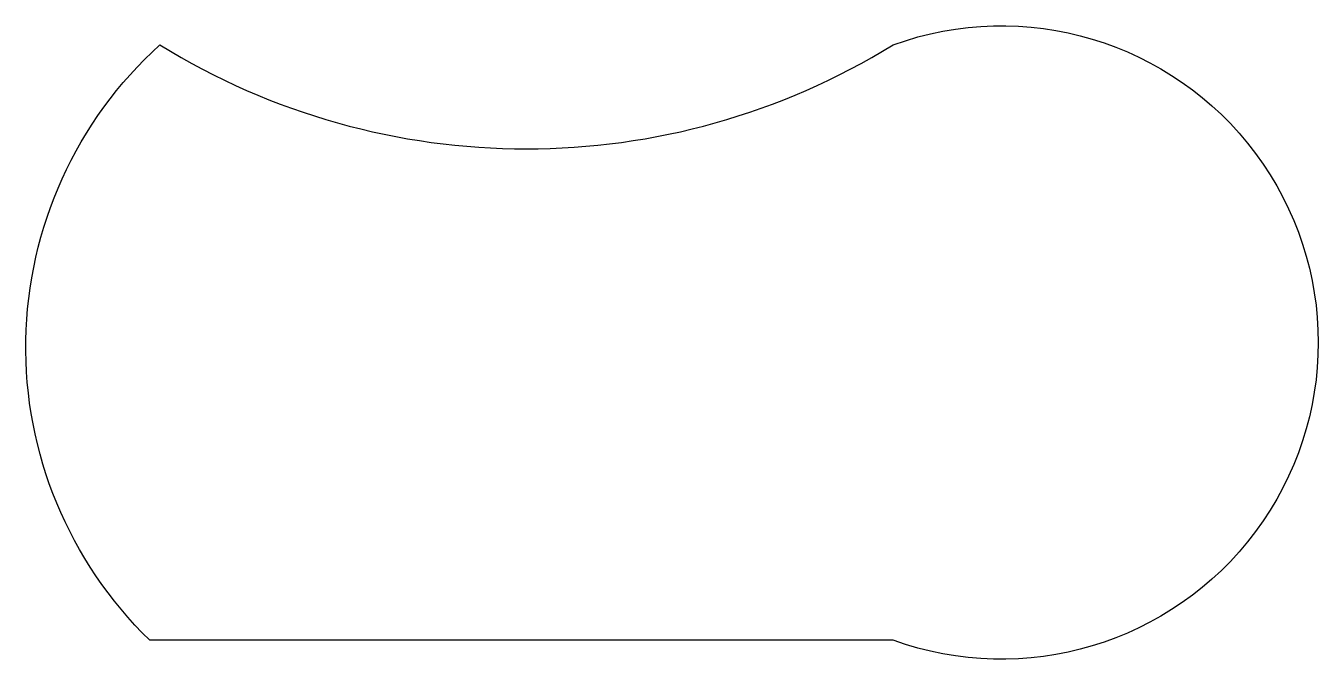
# Model space of a CAD drawing. Header units: millimetres. Extents: x 464 to 1737, y 423 to 1047.
import ezdxf

# ---------------------------------------------------------------- set-up
doc = ezdxf.new("R2010")
doc.units = ezdxf.units.MM

msp = doc.modelspace()

# ---------------------------------------------------------------- linework, layer by layer
msp.add_lwpolyline([(595.6, 1028.7, 0.28372), (1318.2, 1028.7, -1.428075), (1318.2, 441.8), (585.7, 441.8, -0.432817), (595.6, 1028.7)], format="xyb")

doc.saveas('drawing.dxf')
